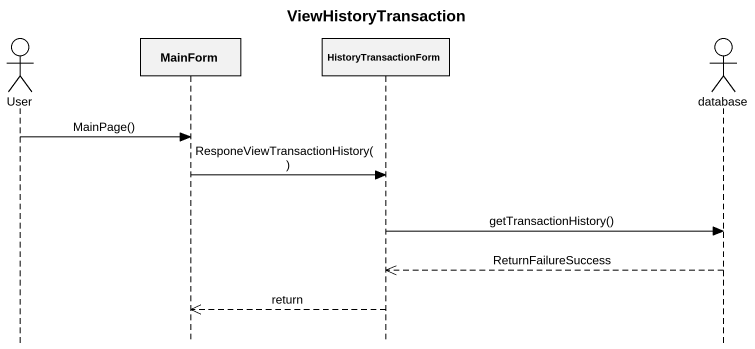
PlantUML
@startuml
title ViewHistoryTransaction
hide footbox
actor User
participant MainForm
participant HistoryTransactionForm
actor "database" as database_

User -> MainForm : MainPage()
MainForm -> HistoryTransactionForm : ResponeViewTransactionHistory()
HistoryTransactionForm -> database_ : getTransactionHistory()
database_ -->> HistoryTransactionForm : ReturnFailureSuccess
HistoryTransactionForm -->> MainForm : return
@enduml
